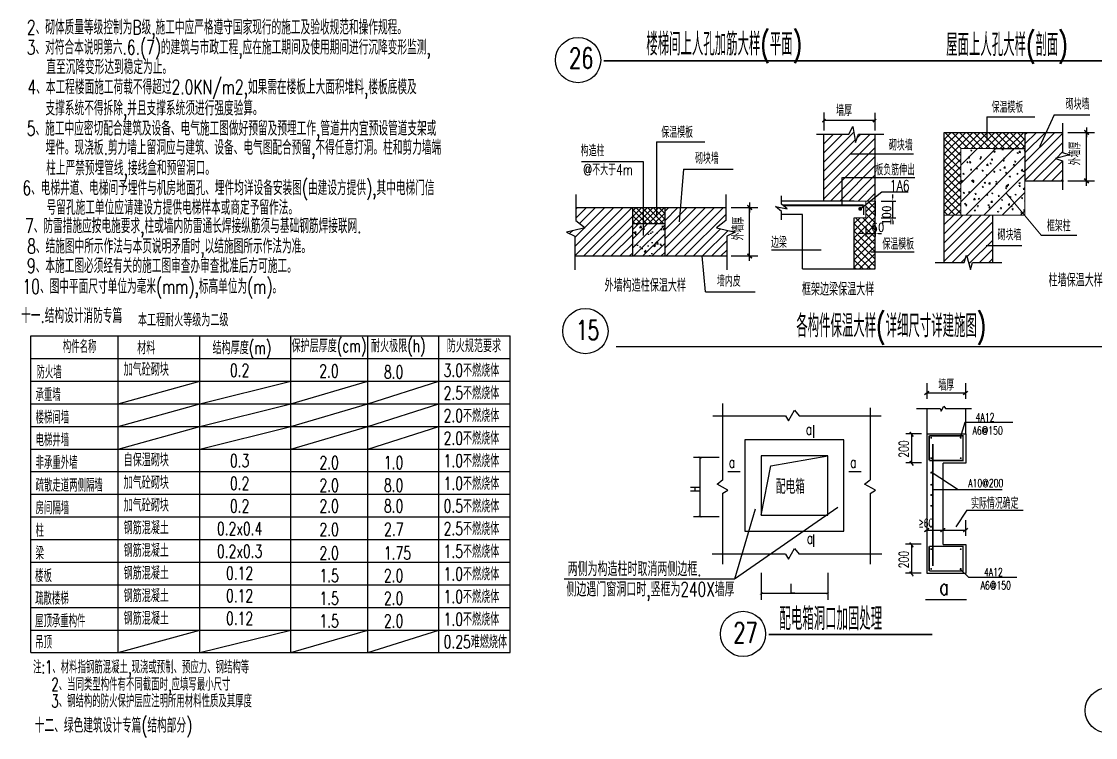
# Model space of a CAD drawing. Header units: inches. Extents: x 18712 to 314639, y 0 to 420500.
# Drawn here: x 77454 to 110687, y 357527 to 379680 of the extents above; entities that cross this region are included whole.
import ezdxf
from ezdxf.enums import TextEntityAlignment as Align
from ezdxf.lldxf.tags import DXFTag

# ---------------------------------------------------------------- set-up
doc = ezdxf.new("R2010")
doc.units = ezdxf.units.IN
doc.header["$LTSCALE"] = 1000
doc.header["$MEASUREMENT"] = 0
doc.layers.get('0').update_dxf_attribs({"true_color": 0xffffff})
for name, color, linetype, true_color in [('61', 7, 'Continuous', 0xffffff), ('COLU', 7, 'Continuous', 0xffffff), ('DIM', 3, 'Continuous', 0x00ff00), ('DOTE', 1, 'DOTE', 0xff0000), ('HATCH', 7, 'Continuous', 0xd6d6d6), ('PUB_TEXT', 7, 'Continuous', 0xffffff), ('TEXT', 7, 'Continuous', 0xffffff), ('THIN', 7, 'Continuous', 0xffffff), ('标高框', 140, 'Continuous', 0x00bfff), ('砼梁', 6, 'Continuous', 0xff00ff)]:
    doc.layers.add(name, color=color, linetype=linetype, true_color=true_color)
doc.styles.add('TSSD_Rein', font='txt.shx', dxfattribs={"height": 0.2, "bigfont": 'gbcbig.shx'})
tags = doc.linetypes.add('DOTE', pattern=[2.42, 2, -0.2, 0.02, -0.2]).pattern_tags.tags
tags[10:11] = [DXFTag(74, 4), DXFTag(75, 0), DXFTag(340, '0'), DXFTag(46, 0.0), DXFTag(50, 0.0), DXFTag(44, 0.0), DXFTag(45, 0.0)]
tags[8:9] = [DXFTag(74, 4), DXFTag(75, 0), DXFTag(340, '0'), DXFTag(46, 0.0), DXFTag(50, 0.0), DXFTag(44, 0.0), DXFTag(45, 0.0)]
tags[6:7] = [DXFTag(74, 4), DXFTag(75, 0), DXFTag(340, '0'), DXFTag(46, 0.0), DXFTag(50, 0.0), DXFTag(44, 0.0), DXFTag(45, 0.0)]
tags[4:5] = [DXFTag(74, 4), DXFTag(75, 0), DXFTag(340, '0'), DXFTag(46, 0.0), DXFTag(50, 0.0), DXFTag(44, 0.0), DXFTag(45, 0.0)]
doc.dimstyles.new('TSSD_100_100$0', dxfattribs={"dimtxt": 300, "dimasz": 100, "dimexe": 100, "dimexo": 250, "dimgap": 100, "dimtad": 1, "dimdec": 0, "dimzin": 0, "dimdsep": 46, "dimtxsty": 'Standard', "dimcen": 0, "dimclrd": 256, "dimclre": 256, "dimclrt": 7, "dimadec": 0, "dimazin": 0, "dimtfac": 1, "dimtdec": 4, "dimtix": 1, "dimtmove": 2, "dimatfit": 3, "dimfxl": 1, "dimtolj": 1, "dimtzin": 0, "dimarcsym": 0})
doc.dimstyles.new('TSSD_1_1', dxfattribs={"dimtxt": 300, "dimasz": 80, "dimexe": 200, "dimexo": 250, "dimgap": 60, "dimtad": 1, "dimdec": 0, "dimzin": 0, "dimdsep": 46, "dimtxsty": 'Standard', "dimblk": 'ARCHTICK', "dimblk1": 'ARCHTICK', "dimblk2": 'ARCHTICK', "dimcen": 0, "dimclrd": 256, "dimclre": 256, "dimclrt": 7, "dimadec": 0, "dimazin": 0, "dimtfac": 1, "dimtdec": 4, "dimtix": 1, "dimtmove": 2, "dimatfit": 3, "dimldrblk": 'ARCHTICK', "dimfxl": 1, "dimtolj": 1, "dimtzin": 0, "dimarcsym": 0})
pattern_1 = [(45, (-6051471.5, -1493074.16), (-141.421356, 141.421356), [])]

# ---------------------------------------------------------------- blocks, each defined once
blk = doc.blocks.new('_DIMX')
at = {"lineweight": -3}
blk.add_line((-150, 0), (150, 0), dxfattribs=at)
at = {"lineweight": -3, "const_width": 50}
blk.add_lwpolyline([(-70, -70), (70, 70)], dxfattribs=at)
blk = doc.blocks.new('_ArchTick')
at = {"color": 0, "linetype": 'ByBlock', "const_width": 0.15}
blk.add_lwpolyline([(-0.5, -0.5), (0.5, 0.5)], dxfattribs=at)
blk = doc.blocks.new('*D85')
at = {"layer": 'Defpoints', "color": 0, "transparency": 16777216}
for p in [(100340, 362876), (102401, 362876), (102401, 361989)]:
    blk.add_point(p, dxfattribs=at)
at = {"layer": 'DIM', "lineweight": -2, "transparency": 16777216}
for p, q in [((100340, 362626), (100340, 361789)), ((102401, 362626), (102401, 361789)), ((100340, 361989), (102401, 361989))]:
    blk.add_line(p, q, dxfattribs=at)
at = {"layer": 'DIM', "lineweight": -2, "transparency": 16777216, "xscale": 80, "yscale": 80, "zscale": 80, "rotation": 180}
blk.add_blockref('_ArchTick', (100340, 361989), dxfattribs=at)
at = {"layer": 'DIM', "lineweight": -2, "transparency": 16777216, "xscale": 80, "yscale": 80, "zscale": 80}
blk.add_blockref('_ArchTick', (102401, 361989), dxfattribs=at)
at = {"layer": 'DIM', "color": 7, "true_color": 0xffffff, "transparency": 16777216, "insert": (101309, 362139), "char_height": 300, "attachment_point": 5}
blk.add_mtext('\\A1;L', dxfattribs=at)
blk = doc.blocks.new('*D86')
at = {"layer": 'Defpoints', "color": 0, "transparency": 16777216}
for p in [(98452, 366185), (99291, 366185), (99291, 364357)]:
    blk.add_point(p, dxfattribs=at)
at = {"layer": 'DIM', "lineweight": -2, "transparency": 16777216}
for p, q in [((99041, 366185), (98252, 366185)), ((98452, 364357), (98452, 366185)), ((99041, 364357), (98252, 364357))]:
    blk.add_line(p, q, dxfattribs=at)
at = {"layer": 'DIM', "lineweight": -2, "transparency": 16777216, "xscale": 80, "yscale": 80, "zscale": 80}
for p, rotation in [((98452, 366185), 90), ((98452, 364357), 270)]:
    blk.add_blockref('_ArchTick', p, dxfattribs=dict(at, rotation=rotation))
at = {"layer": 'DIM', "color": 7, "true_color": 0xffffff, "transparency": 16777216, "insert": (98302, 365210), "char_height": 300, "attachment_point": 5, "rotation": 90}
blk.add_mtext('\\A1;H', dxfattribs=at)
blk = doc.blocks.new('*D106')
at = {"layer": 'Defpoints', "color": 0, "transparency": 16777216}
for p in [(103800, 374124), (104412, 374124), (103800, 373610)]:
    blk.add_point(p, dxfattribs=at)
at = {"layer": 'DIM', "lineweight": -2, "transparency": 16777216}
for p, q in [((104412, 374224), (104412, 374324)), ((104050, 374124), (104512, 374124)), ((104412, 373610), (104412, 374124)), ((104050, 373610), (104512, 373610)), ((104412, 373510), (104412, 373410))]:
    blk.add_line(p, q, dxfattribs=at)
at = {"layer": 'DIM', "transparency": 16777216}
for points in [[(104395, 374224), (104428, 374224), (104412, 374124)], [(104428, 373510), (104395, 373510), (104412, 373610)]]:
    blk.add_solid(points, dxfattribs=at)
at = {"layer": 'DIM', "color": 7, "true_color": 0xffffff, "transparency": 16777216, "insert": (104222, 373683), "char_height": 300, "attachment_point": 5, "rotation": 90}
blk.add_mtext('\\A1;100', dxfattribs=at)
blk = doc.blocks.new('*D107')
at = {"layer": 'Defpoints', "color": 0, "transparency": 16777216}
for p in [(103578, 373610), (103869, 373610), (103869, 373123)]:
    blk.add_point(p, dxfattribs=at)
at = {"layer": 'DIM', "lineweight": -2, "transparency": 16777216}
for p, q in [((103578, 373360), (103578, 373023)), ((103869, 373360), (103869, 373023)), ((103478, 373123), (103378, 373123)), ((103578, 373123), (103869, 373123)), ((103969, 373123), (104069, 373123))]:
    blk.add_line(p, q, dxfattribs=at)
at = {"layer": 'DIM', "transparency": 16777216}
for points in [[(103478, 373107), (103478, 373140), (103578, 373123)], [(103969, 373140), (103969, 373107), (103869, 373123)]]:
    blk.add_solid(points, dxfattribs=at)
at = {"layer": 'DIM', "color": 7, "true_color": 0xffffff, "transparency": 16777216, "insert": (103952, 373313), "char_height": 300, "attachment_point": 5}
blk.add_mtext('\\A1;60', dxfattribs=at)

msp = doc.modelspace()

# ---------------------------------------------------------------- hatches: boundary and pattern name
h = msp.add_hatch()
h.set_pattern_fill('ANSI37', color=256, scale=32258, angle=135, style=0)
h.set_pattern_definition([(45, (-6053883.19, -1493312.82), (-112.2532015, 112.2532015), []), (135, (-6053883.19, -1493312.82), (-112.2532015, -112.2532015), [])])
h.paths.add_polyline_path([(106514.7, 375748.8), (108504.6, 375748.8), (108504.6, 376248.8), (106004.6, 376248.8), (106004.6, 373688.2), (106514.7, 373688.2)], flags=0)
h = msp.add_hatch()
h.set_pattern_fill('ANSI37', color=256, scale=645160, angle=135, style=0)
h.set_pattern_definition([(45, (-92151.5, 226667.86), (-88.38835, 88.38835), []), (135, (-92151.5, 226667.86), (-88.38835, -88.38835), [])])
h.paths.add_polyline_path([(97254.8, 373829.9), (96692.7, 373829.9), (96692.7, 373424.5), (97254.8, 373424.5)], flags=0)
h.paths.add_polyline_path([(96692.7, 373829.9), (96483.5, 373829.9), (96483.5, 373424.5), (96692.7, 373424.5)], flags=0)
h.paths.add_polyline_path([(96692.7, 373924.5), (96357.7, 373924.5), (96357.7, 373424.5), (96483.5, 373424.5), (96483.5, 373829.9), (96692.7, 373829.9)], flags=0)
h.paths.add_polyline_path([(97357.7, 373924.5), (97105.9, 373924.5), (97105.9, 373829.9), (97254.8, 373829.9), (97254.8, 373424.5), (97357.7, 373424.5)], flags=0)
h.paths.add_polyline_path([(97105.9, 373924.5), (96692.7, 373924.5), (96692.7, 373829.9), (97105.9, 373829.9)], flags=0)
h = msp.add_hatch()
h.set_pattern_fill('ANSI37', color=256, scale=32258, angle=135, style=0)
h.set_pattern_definition([(45, (-6254803.6, -1545430.99), (-112.2532015, 112.2532015), []), (135, (-6254803.6, -1545430.99), (-112.2532015, -112.2532015), [])])
h.paths.add_polyline_path([(103868.5, 374124.1), (103717.3, 374124.1), (103578.1, 374013.7), (103578.1, 373609.8), (103222.8, 373609.8), (103222.8, 372024.1), (103868.5, 372024.1)], flags=0)
h = msp.add_hatch()
h.set_pattern_fill('AN31C', color=256, scale=645160, angle=317.5, style=0)
h.set_pattern_definition([(45, (133259.99, 430778.76), (-141.42136, 141.42136), []), (50, (133260, 430778.76), (717.26, -62.752), [75, -825]), (355, (133260, 430778.76), (-138.751, 752.192), [60, -660]), (100.4514, (133319.76, 430773.5), (578.5094, 689.4395), [63.74, -701.142]), (46.1842, (133260, 430978.8), (1067.241, -165.519), [112.5, -1237.5]), (96.6356, (133348.9, 430965), (934.663, 974.118), [95.61, -1051.713]), (351.1842, (133260, 430978.8), (934.662, 974.119), [90, -990]), (21, (133360, 430928.76), (596.907, -402.619), [75, -825]), (326, (133360, 430928.76), (243.315, 725.15), [60, -660]), (71.4514, (133409.7, 430895.2), (840.2226, 322.5305), [63.74, -701.142]), (37.5, (133260, 430778.76), (12.1599, 332.8939), [0, -652, 0, -670, 0, -662.5]), (7.5, (133260, 430778.76), (263.0695, 394.4117), [0, -382, 0, -637, 0, -252.5]), (327.5, (133037, 430778.76), (533.8224, -22.5549), [0, -250, 0, -780, 0, -1035]), (317.5, (132937, 430778.76), (583.1862, 100.105), [0, -325, 0, -518, 0, -735])])
h.paths.add_polyline_path([(97357.7, 373424.5), (96357.7, 373424.5), (96357.7, 372424.5), (97357.7, 372424.5)], flags=0)
at = {"layer": 'HATCH'}
h = msp.add_hatch(dxfattribs=at)
h.set_pattern_fill('METAL', color=256, scale=32258, angle=45, style=0)
h.set_pattern_definition(pattern_1)
h.paths.add_polyline_path([(103868.5, 376191.9), (103352.1, 376191.9), (103261.8, 375935.7), (103178.9, 376433.1), (103050.9, 376191.9), (102270.8, 376191.9), (102270.8, 374124.1), (103222.8, 374124.1), (103701.3, 374124.1), (103701.3, 374041.1), (103868.5, 374205.5)], flags=0)
h = msp.add_hatch(dxfattribs=at)
h.set_pattern_fill('METAL', color=256, scale=32258, angle=45, style=0)
h.set_pattern_definition(pattern_1)
h.paths.add_polyline_path([(109667.7, 375368.8), (109447.7, 375438.8), (109887.7, 375558.8), (109667.7, 375628.8), (109667.7, 376248.8), (108504.6, 376248.8), (108504.6, 374748.8), (109667.7, 374748.8)], flags=0)
h = msp.add_hatch(dxfattribs=at)
h.set_pattern_fill('ARMOREDW', color=256, scale=32258, angle=45, style=0)
h.set_pattern_definition([(50, (-6053883.2, -1493312.82), (358.630091, -31.376067), [37.5, -412.5]), (355, (-6053883.2, -1493312.82), (-69.375667, 376.096067), [30, -330]), (100.4514, (-6053853.3, -1493315.44), (289.25469, 344.719771), [31.870095, -350.571056]), (46.1842, (-6053883.2, -1493212.8), (533.620524, -82.759507), [56.25, -618.75]), (96.6356, (-6053838.7, -1493219.7), (467.331353, 487.058935), [47.805144, -525.8565]), (351.1842, (-6053883.2, -1493212.8), (467.330973, 487.0593), [45, -495]), (21, (-6053833.2, -1493237.82), (298.453526, -201.309445), [37.5, -412.5]), (326, (-6053833.2, -1493237.82), (121.657666, 362.575023), [30, -330]), (71.4514, (-6053808.3, -1493254.6), (420.111314, 161.265248), [31.870095, -350.571056]), (45, (-6053883.2, -1493312.82), (-282.842712, 282.842712), [])])
h.paths.add_polyline_path([(108504.6, 375748.8), (106514.7, 375748.8), (106514.7, 373688.2), (108504.6, 373688.2)], flags=0)
h = msp.add_hatch(dxfattribs=at)
h.set_pattern_fill('METAL', color=256, scale=32258, angle=45, style=0)
h.set_pattern_definition(pattern_1)
h.paths.add_polyline_path([(96357.7, 373924.5), (94607.2, 373924.5), (94607.2, 373519.9), (94896.4, 373294.8), (94317.9, 373166.1), (94575.1, 373037.5), (94575.1, 372424.5), (96357.7, 372424.5)], flags=0)
h = msp.add_hatch(dxfattribs=at)
h.set_pattern_fill('METAL', color=256, scale=32258, angle=45, style=0)
h.set_pattern_definition(pattern_1)
h.paths.add_polyline_path([(99276.7, 373037.5), (99533.8, 373166.1), (98955.3, 373294.8), (99244.5, 373519.9), (99244.5, 373924.5), (97357.7, 373924.5), (97357.7, 372424.5), (99276.7, 372424.5)], flags=0)
h = msp.add_hatch(dxfattribs=at)
h.set_pattern_fill('METAL', color=256, scale=32258, angle=45, style=0)
h.set_pattern_definition(pattern_1)
h.paths.add_polyline_path([(107504.6, 373688.2), (106514.7, 373688.2), (106004.6, 373688.2), (106004.6, 372226.4), (106624.6, 372226.4), (106694.6, 372446.4), (106814.6, 372006.4), (106884.6, 372226.4), (107504.6, 372226.4)], flags=0)

# ---------------------------------------------------------------- linework, layer by layer
at = {"lineweight": -3}
for p, q in [((102276.5, 376859.1), (102276.5, 376305.9)), ((103868.5, 376615.9), (102276.5, 376615.9)), ((103868.5, 376306.8), (103868.5, 376854.9)), ((107322.6, 376730.6), (107322.6, 375978.1)), ((107322.6, 376730.6), (108813.7, 376730.6)), ((109406.4, 376788.1), (108950, 375803.4)), ((109406.4, 376788.1), (110509.7, 376788.1)), ((102049.8, 376191.9), (103050.9, 376191.9)), ((102270.8, 376191.9), (102270.8, 374124.1)), ((103050.9, 376191.9), (103178.9, 376433.1)), ((103178.9, 376433.1), (103261.8, 375935.7)), ((103261.8, 375935.7), (103352.1, 376191.9)), ((103352.1, 376191.9), (104133.2, 376191.9)), ((103868.5, 372024.1), (103868.5, 376191.9)), ((106004.6, 376248.8), (109667.7, 376248.8)), ((106004.6, 372226.4), (106004.6, 376248.8)), ((108504.6, 376248.8), (108504.6, 374748.8)), ((109832.8, 376248.8), (110658.6, 376248.8)), ((110408.6, 376249.8), (110408.6, 376250.8)), ((110408.6, 374748.8), (110408.6, 376248.8)), ((97105.9, 375955.8), (97105.9, 373653.7)), ((97105.9, 375955.8), (98596.9, 375955.8)), ((103095.6, 375585.8), (105055.8, 375585.8)), ((107504.6, 375748.8), (108504.6, 375748.8)), ((94777.1, 375349.4), (96692.7, 375349.4)), ((96692.7, 375349.4), (96692.7, 373057.5)), ((97937.5, 375111.1), (97803.1, 373479.1)), ((97937.5, 375111.1), (99476.3, 375111.1)), ((102848.9, 373988), (102848.9, 374854.5)), ((102855.3, 374852), (105100.4, 374852)), ((108504.6, 374748.8), (109699.9, 374748.8)), ((109832.8, 374748.8), (110658.6, 374748.8)), ((110408.6, 374747.8), (110408.6, 374746.8)), ((100968.1, 374027.7), (100968.1, 374281.1)), ((103433.8, 373899.3), (104071.1, 374404.6)), ((104071.1, 374404.6), (104888.1, 374404.6)), ((94607.2, 373924.5), (99244.5, 373924.5)), ((96357.7, 373924.5), (96357.7, 372424.5)), ((97357.7, 373924.5), (97357.7, 372424.5)), ((99409.6, 373924.5), (100235.4, 373924.5)), ((99985.4, 373925.5), (99985.4, 373926.5)), ((99985.4, 372424.5), (99985.4, 373924.5)), ((103222.8, 374124.1), (100968.1, 374124.1)), ((100968.1, 373545.9), (100968.1, 373803.5)), ((101615.5, 373704.1), (100968.1, 373704.1)), ((101615.5, 372024.1), (101615.5, 373704.1)), ((103222.8, 372024.1), (103222.8, 373609.8)), ((107504.6, 372226.4), (107504.6, 373688.2)), ((96357.7, 373424.5), (97357.7, 373424.5)), ((109005.4, 373071.3), (110108.6, 373071.3)), ((102197.5, 372609.5), (100661.1, 372609.5)), ((103731.8, 372557.5), (105076.2, 372557.5)), ((107298.7, 372746.9), (108402, 372746.9)), ((94575.1, 372424.5), (99276.7, 372424.5)), ((98614.9, 371315.5), (98516.3, 372424.5)), ((99409.6, 372424.5), (100235.4, 372424.5)), ((99985.4, 372423.5), (99985.4, 372422.5)), ((101615.5, 372024.1), (103868.5, 372024.1)), ((98614.9, 371315.5), (100153.7, 371315.5))]:
    msp.add_line(p, q, dxfattribs=at)
at = {"color": 7, "lineweight": -3, "true_color": 0xffffff}
for p, q in [((105473.9, 368010.1), (105473.9, 368494.8)), ((106673.9, 368010.1), (106673.9, 368494.8)), ((105464.3, 368185.8), (106664.3, 368185.8)), ((99155.4, 365501.6), (99155.4, 367860)), ((101190.2, 367319.4), (101370.5, 367654.1)), ((101370.5, 367654.1), (101512.2, 367473.9)), ((103714.4, 367731.3), (103714.4, 365499.8)), ((105473.9, 366919), (105473.9, 367707.2)), ((106673.9, 366919), (106673.9, 367707.2)), ((98846.4, 367473.9), (101091.9, 367473.9)), ((101091.9, 367473.9), (101190.2, 367319.4)), ((101512.2, 367473.9), (104049.2, 367473.9)), ((106638.5, 367270), (106502.1, 366799.6)), ((108123.9, 367270), (106638.5, 367270)), ((105303.2, 366919), (104818.5, 366919)), ((105001.2, 366023), (105001.2, 366919)), ((105473.9, 366019), (105473.9, 366919)), ((105473.9, 366919), (106673.9, 366919)), ((106673.9, 366919), (106673.9, 366019)), ((100645.1, 365933.2), (102400.8, 366238.2)), ((100340.3, 364410.4), (100645.1, 365933.2)), ((105303.2, 366023), (104818.5, 366023)), ((105473.9, 363496.9), (105473.9, 366019)), ((105973.9, 363496.9), (105973.9, 366019)), ((106673.9, 366019), (105973.9, 366019)), ((106433.2, 365188.5), (105606.4, 365739.3)), ((98978.9, 365362.8), (99159.1, 365504.5)), ((99313.5, 365182.5), (98978.9, 365362.8)), ((103540.1, 365362.8), (103714.4, 365499.8)), ((103874.8, 365182.5), (103540.1, 365362.8)), ((99155.4, 365081.9), (99313.5, 365182.5)), ((99155.4, 362891.5), (99155.4, 365081.9)), ((103714.4, 365080.4), (103874.8, 365182.5)), ((103714.4, 365080.4), (103714.4, 362891.5)), ((107803.3, 365193.2), (105648.7, 365193.2)), ((105473.9, 363769.4), (105473.9, 364254)), ((105970.8, 363769.4), (105970.8, 364254)), ((106673.9, 363769.4), (106673.9, 364254)), ((105473.9, 363939), (106673.9, 363939)), ((101190.2, 363044.1), (101370.5, 363378.8)), ((101370.5, 363378.8), (101512.2, 363198.6)), ((105288.5, 363511.6), (104803.8, 363511.6)), ((105001.2, 362600.9), (105001.2, 363496.9)), ((105473.9, 362596.9), (105473.9, 363496.9)), ((105973.9, 363496.9), (106673.9, 363496.9)), ((106673.9, 363496.9), (106673.9, 362596.9)), ((101090.7, 363200.4), (98820.6, 363200.4)), ((101090.7, 363200.4), (101190.2, 363044.1)), ((104075, 363200.4), (101510.8, 363200.4)), ((105288.5, 362615.6), (104803.8, 362615.6)), ((106673.9, 362596.9), (105473.9, 362596.9)), ((106766, 362480.1), (106493.4, 362749.8)), ((108251.4, 362480.1), (106766, 362480.1))]:
    msp.add_line(p, q, dxfattribs=at)
at = {"color": 2, "lineweight": -3, "true_color": 0xffff00}
for p in [(102718, 364639.3), (100159.4, 364593.1)]:
    msp.add_line(p, (99519.7, 362429.4), dxfattribs=at)
at = {"lineweight": -3}
for points, const_width in [([(95472.2, 378465.6), (114534.3, 378465.6)], 50), ([(102231.6, 376565.9), (102331.6, 376665.9)], 45), ([(103798.6, 376565.9), (103898.6, 376665.9)], 45), ([(103515.4, 373987.8), (101017.3, 373987.8)], 60), ([(103515.4, 373987.8), (103515.4, 373689.9)], 45)]:
    msp.add_lwpolyline(points, dxfattribs=dict(at, const_width=const_width))
for points in [[(94607.2, 374329.1), (94607.2, 373519.9), (94896.4, 373294.8), (94317.9, 373166.1), (94575.1, 373037.5), (94575.1, 371995)], [(99244.5, 374329.1), (99244.5, 373519.9), (98955.3, 373294.8), (99533.8, 373166.1), (99276.7, 373037.5), (99276.7, 371995)], [(100968.1, 373803.5), (100789.2, 373951.6), (101142.8, 373885.7), (100968.1, 374027.7)]]:
    msp.add_lwpolyline(points, dxfattribs=at)
at = {"lineweight": -3, "const_width": 60}
msp.add_lwpolyline([(103375.2, 373883.4, 1), (103435.2, 373883.4, 1)], format="xyb", close=True, dxfattribs=at)
at = {"lineweight": -3, "ltscale": 0.001}
msp.add_lwpolyline([(95851.3, 369629.2), (117665.6, 369629.2)], dxfattribs=at)
at = {"color": 7, "lineweight": -3, "true_color": 0xffffff, "const_width": 45}
for points in [[(105537, 368240.4), (105391.6, 368131.3)], [(106737.2, 368240.4), (106591.7, 368131.3)], [(101969, 367191.2), (101969, 366797.6)], [(104940.6, 366982.3), (105049.7, 366836.8)], [(105540.8, 366860.6), (105540.8, 366098.2)], [(105540.8, 366860.6), (106588.3, 366860.6), (106588.3, 366098.2), (105540.8, 366098.2)], [(105652.7, 366606.5), (105652.7, 362835.2)], [(104940.6, 366086.2), (105049.7, 365940.7)], [(99694.9, 365750.7), (99301.3, 365750.7)], [(103441.6, 365750.7), (103048.1, 365750.7)], [(105537, 363999.6), (105391.6, 363890.5)], [(106034.1, 363999.6), (105888.6, 363890.5)], [(106737.2, 363999.6), (106591.7, 363890.5)], [(101969, 363816.7), (101969, 363423.1)], [(104940.6, 363560.2), (105049.7, 363414.7)], [(105540.8, 363438.5), (106588.3, 363438.5), (106588.3, 362676.1), (105540.8, 362676.1)], [(105540.8, 363438.5), (105540.8, 362676.1)], [(104940.6, 362664), (105049.7, 362518.6)], [(105423.8, 361788.6), (106697.1, 361788.6)], [(100575.1, 360713.4), (105637, 360713.4)]]:
    msp.add_lwpolyline(points, dxfattribs=at)
at = {"color": 7, "lineweight": -3, "true_color": 0xffffff}
msp.add_lwpolyline([(105149.1, 367707.2), (105876.5, 367707.2), (105912.8, 367622.4), (105997.7, 367779.9), (106046.2, 367707.2), (106846.3, 367707.2)], dxfattribs=at)
for points in [[(99840.3, 366738.2), (99840.3, 363910.4), (102900.8, 363910.4), (102900.8, 366738.2)], [(100340.3, 366238.2), (100340.3, 364410.4), (102400.8, 364410.4), (102400.8, 366238.2)]]:
    msp.add_lwpolyline(points, close=True, dxfattribs=at)
at = {"color": 7, "lineweight": -3, "true_color": 0xffffff, "const_width": 30}
for points in [[(105586.8, 366799.6, 1), (105616.8, 366799.6, 1)], [(106502.1, 366799.6, 1), (106532.1, 366799.6, 1)], [(105586.8, 366169.3, 1), (105616.8, 366169.3, 1)], [(106502.1, 366169.3, 1), (106532.1, 366169.3, 1)], [(105586.8, 365722.1, 1), (105616.8, 365722.1, 1)], [(105586.8, 365346, 1), (105616.8, 365346, 1)], [(105586.8, 365030.8, 1), (105616.8, 365030.8, 1)], [(105586.8, 364695.4, 1), (105616.8, 364695.4, 1)], [(105586.8, 363353.6, 1), (105616.8, 363353.6, 1)], [(106502.1, 363353.6, 1), (106532.1, 363353.6, 1)], [(105586.8, 362743.7, 1), (105616.8, 362743.7, 1)], [(106502.1, 362743.7, 1), (106532.1, 362743.7, 1)]]:
    msp.add_lwpolyline(points, format="xyb", close=True, dxfattribs=at)
at = {"lineweight": -3}
for centre in [(94676.6, 378484.7), (94903.6, 370100.1), (99779.5, 360732.5), (111066.9, 358363.4)]:
    msp.add_circle(centre, 700, dxfattribs=at)
at = {"layer": 'COLU', "lineweight": -3}
for p, q in [((80441, 367852.7), (82978, 368552.7)), ((82978, 367852.7), (85792.5, 368552.7)), ((85792.5, 367852.7), (88167.2, 368552.7)), ((88167.2, 367852.7), (90371.1, 368552.7)), ((80441, 367152.7), (82978, 367852.7)), ((82978, 367152.7), (85792.5, 367852.7)), ((85792.5, 367152.7), (88167.2, 367852.7)), ((88167.2, 367152.7), (90371.1, 367852.7)), ((80441, 366452.7), (82978, 367152.7)), ((82978, 366452.7), (85792.5, 367152.7)), ((85792.5, 366452.7), (88167.2, 367152.7)), ((88167.2, 366452.7), (90371.1, 367152.7)), ((80441, 360152.7), (82978, 360852.7)), ((82978, 360152.7), (85792.5, 360852.7)), ((85792.5, 360152.7), (88167.2, 360852.7)), ((88167.2, 360152.7), (90371.1, 360852.7))]:
    msp.add_line(p, q, dxfattribs=at)
at = {"layer": 'COLU', "color": 7, "lineweight": -3, "true_color": 0xffffff}
msp.add_line((99519.7, 362429.4), (94247.1, 362429.4), dxfattribs=at)
at = {"layer": 'DOTE', "lineweight": -3}
msp.add_line((103868.5, 374124.1), (103868.5, 373657.9), dxfattribs=at)
at = {"layer": 'TEXT', "lineweight": -3}
for q in [(106368.1, 364045.5), (108448, 364561.9)]:
    msp.add_line((106705.2, 364561.9), q, dxfattribs=at)
at = {"layer": 'THIN', "lineweight": -3}
for points in [[(109667.7, 376528.8), (109667.7, 375628.8), (109887.7, 375558.8), (109447.7, 375438.8), (109667.7, 375368.8), (109667.7, 374468.8)], [(105724.6, 372226.4), (106624.6, 372226.4), (106694.6, 372446.4), (106814.6, 372006.4), (106884.6, 372226.4), (107784.6, 372226.4)]]:
    msp.add_lwpolyline(points, dxfattribs=at)
at = {"layer": '标高框', "lineweight": -3, "ltscale": 3000}
for p, q in [((77748.5, 360152.7), (77748.5, 369952.7)), ((77748.5, 369952.7), (92575, 369952.7)), ((80441, 360152.7), (80441, 369952.7)), ((82978, 360852.7), (82978, 369952.7)), ((82978, 360152.7), (82978, 369952.7)), ((85792.5, 360152.7), (85792.5, 369952.7)), ((88167.2, 360152.7), (88167.2, 369952.7)), ((90371.1, 360152.7), (90371.1, 369952.7)), ((92575, 360152.7), (92575, 369952.7)), ((77748.5, 369252.7), (92575, 369252.7)), ((77748.5, 369252.7), (92575, 369252.7)), ((77748.5, 369252.7), (92575, 369252.7)), ((77748.5, 369252.7), (92575, 369252.7)), ((77748.5, 369252.7), (92575, 369252.7)), ((77748.5, 369252.7), (92575, 369252.7)), ((77748.5, 369252.7), (92575, 369252.7)), ((77748.5, 368552.7), (92575, 368552.7)), ((77748.5, 367852.7), (92575, 367852.7)), ((77748.5, 367152.7), (92575, 367152.7)), ((77748.5, 366452.7), (92575, 366452.7)), ((77748.5, 365752.7), (92575, 365752.7)), ((77748.5, 365052.7), (92575, 365052.7)), ((77748.5, 364352.7), (92575, 364352.7)), ((77748.5, 363652.7), (92575, 363652.7)), ((77748.5, 362952.7), (92575, 362952.7)), ((77748.5, 362952.7), (92575, 362952.7)), ((85792.5, 362952.7), (92575, 362952.7)), ((77748.5, 362252.7), (85792.5, 362252.7)), ((77748.5, 362252.7), (85792.5, 362252.7)), ((77748.5, 362252.7), (92575, 362252.7)), ((77748.5, 362252.7), (92575, 362252.7)), ((77748.5, 362252.7), (85792.5, 362252.7)), ((77748.5, 362252.7), (85792.5, 362252.7)), ((85792.5, 362252.7), (92575, 362252.7)), ((77748.5, 361552.7), (92575, 361552.7)), ((77748.5, 360852.7), (92575, 360852.7)), ((77748.5, 360152.7), (92575, 360152.7))]:
    msp.add_line(p, q, dxfattribs=at)
at = {"layer": '砼梁', "lineweight": 18}
for p, q in [((107504.6, 375748.8), (106514.7, 375748.8)), ((106514.7, 375748.8), (106514.7, 373688.2)), ((108504.6, 373688.2), (108504.6, 374748.8)), ((109005.4, 373071.3), (107922.7, 374363.4)), ((103222.8, 374124.1), (103578.1, 374124.1)), ((103578.1, 374124.1), (103578.1, 373609.8)), ((103578.1, 374124.1), (103868.5, 374124.1)), ((103578.1, 373609.8), (103222.8, 373609.8)), ((106514.7, 373688.2), (106004.6, 373688.2)), ((106514.7, 373688.2), (108504.6, 373688.2))]:
    msp.add_line(p, q, dxfattribs=at)
msp.add_lwpolyline([(106514.7, 375748.8), (108504.6, 375748.8), (108504.6, 373688.2), (106514.7, 373688.2)], close=True, dxfattribs=at)

# ---------------------------------------------------------------- block references
for p, rotation in [((110408.6, 376248.8), 270), ((110408.6, 374748.8), 90), ((99985.4, 373924.5), 270), ((99985.4, 372424.5), 90)]:
    msp.add_blockref('_DIMX', p, dxfattribs=dict(rotation=rotation))

# ---------------------------------------------------------------- texts
at = {"color": 1, "true_color": 0xff0000, "style": 'TSSD_Rein', "width": 0.7}
for s, p in [('楼梯间上人孔加筋大样(平面)', (96787.7, 378627.2)), ('屋面上人孔大样(剖面)', (106064.9, 378606.6)), ('各构件保温大样(详细尺寸详建施图)', (101428.5, 369911.8)), ('配电箱洞口加固处理', (100909, 360849.5))]:
    msp.add_text(s, height=700, dxfattribs=at).set_placement(p)
at = {"style": 'TSSD_Rein', "width": 0.7}
for s, height, p in [('26', 630, (94396.1, 378231.4)), ('保温模板', 350, (107469.2, 376854.1)), ('砌块墙', 350, (109764.7, 376949.6)), ('墙厚', 350, (102661, 376752.6)), ('保温模板', 350, (97252.5, 376079.3)), ('构造柱', 350, (94757.7, 375510.8)), ('砌块墙', 350, (98295.8, 375272.6)), ('@不大于4m', 350, (94831.6, 374920.2)), ('框架柱', 350, (109182.2, 373188.3)), ('砌块墙', 350, (107657, 372908.3)), ('边梁', 350, (100648.4, 372673.4)), ('保温模板', 350, (104092, 372622.8)), ('柱墙保温大样', 400, (109231.5, 371477.8)), ('外墙构造柱保温大样', 400, (95495.7, 371316.4)), ('墙内皮', 350, (98973.2, 371476.9)), ('框架边梁保温大样', 400, (101601.3, 371200.1)), ('15', 600, (94613, 369827.6)), ('4A12', 250, (106976.4, 367308.6)), ('A6@150', 250, (106880.4, 366899.5)), ('A10@200', 250, (106747.4, 365273.8)), ('≥60', 250, (105207.1, 364039.1)), ('两侧为构造柱时取消两侧边框.', 441, (94351.8, 362520.1)), ('4A12', 250, (107235, 362518.7)), ('侧边遇门窗洞口时,竖框为240X墙厚', 441, (94315.3, 361891)), ('A6@150', 250, (107132.9, 362109.6)), ('27', 630, (99477, 360457.2))]:
    msp.add_text(s, height=height, dxfattribs=at).set_placement(p)
for p in [(110222.1, 375231.3), (99798.8, 372907)]:
    msp.add_text('外墙厚', height=350, rotation=90, dxfattribs=at).set_placement(p)
at = {"color": 7, "true_color": 0xffffff, "style": 'TSSD_Rein', "width": 0.7}
for s, height, p in [('a', 350, (101722.1, 366893.8)), ('a', 350, (99342.8, 365869.3)), ('a', 350, (103089.6, 365869.3)), ('配电箱', 450, (100797.7, 365064.5)), ('a', 350, (101749.6, 363519.3)), ('a', 500, (105859, 361933.6))]:
    msp.add_text(s, height=height, dxfattribs=at).set_placement(p)
for p in [(104904.3, 366182.1), (104904.3, 362760)]:
    msp.add_text('200', height=300, rotation=90, dxfattribs=at).set_placement(p)
at = {"color": 0, "style": 'TSSD_Rein', "width": 0.7}
msp.add_text('十二、绿色建筑设计专篇(结构部分)', height=450, dxfattribs=at).set_placement((77870.2, 357676.6))
at = {"layer": '61', "style": 'TSSD_Rein', "width": 0.7}
msp.add_text('砌块墙', height=350, dxfattribs=at).set_placement((104293.4, 375682.9))
msp.add_text('板负筋伸出', height=350, dxfattribs=at).set_placement((105099.3, 374920.7), align=Align.RIGHT)
msp.add_text('1A6', height=350, dxfattribs=at).set_placement((104627, 374599.8), align=Align.MIDDLE_CENTER)
at = {"layer": 'PUB_TEXT', "color": 7, "true_color": 0xffffff, "style": 'TSSD_Rein', "width": 0.7}
for s, p in [('墙厚', (105825.8, 368259.5)), ('实际情况确定', (106837.3, 364603.2))]:
    msp.add_text(s, height=350.08, dxfattribs=at).set_placement(p)
at = {"layer": 'TEXT', "color": 0, "style": 'TSSD_Rein', "width": 0.7}
for s, p in [('2、砌体质量等级控制为B级,施工中应严格遵守国家现行的施工及验收规范和操作规程。', (77621.9, 379275.4)), ('3、对符合本说明第六.6.(7)的建筑与市政工程,应在施工期间及使用期间进行沉降变形监测,', (77617.3, 378656.1)), ('直至沉降变形达到稳定为止。', (78224.2, 378046.2)), ('4、本工程楼面施工荷载不得超过2.0KN/m2,如果需在楼板上大面积堆料,楼板底模及', (77638.9, 377427.7)), ('支撑系统不得拆除,并且支撑系统须进行强度验算。', (78197.6, 376771.7)), ('5、施工中应密切配合建筑及设备、电气施工图做好预留及预埋工作,管道井内宜预设管道支架或', (77618.4, 376146.4)), ('埋件。现浇板.剪力墙上留洞应与建筑、设备、电气图配合预留,不得任意打洞。柱和剪力墙端', (78199.4, 375554.7)), ('柱上严禁预埋管线,接线盒和预留洞口。', (78219, 374922.5)), ('6、电梯井道、电梯间予埋件与机房地面孔、埋件均详设备安装图(由建设方提供),其中电梯门信', (77481.7, 374304.6)), ('号留孔施工单位应请建设方提供电梯样本或商定予留作法。', (78232, 373700.1)), ('7、防雷措施应按电施要求,柱或墙内防雷通长焊接纵筋须与基础钢筋焊接联网.', (77563.4, 373129.9)), ('8、结施图中所示作法与本页说明矛盾时,以结施图所示作法为准。', (77629.9, 372501.3)), ('9、本施工图必须经有关的施工图审查办审查批准后方可施工。', (77624.3, 371895.1)), ('10、图中平面尺寸单位为毫米(mm),标高单位为(m)。', (77486.4, 371256.9)), ('十一.结构设计消防专篇', (77441.9, 370351.2))]:
    msp.add_text(s, height=450, dxfattribs=at).set_placement(p)
at = {"layer": 'TEXT', "color": 6, "true_color": 0xff00ff, "style": 'TSSD_Rein', "width": 0.7}
for s, p in [('本工程耐火等级为二级', (82458.2, 370445.5)), ('材料', (81316, 369585.1)), ('结构厚度(m)', (84274.5, 369585.1))]:
    msp.add_text(s, height=400, dxfattribs=at).set_placement(p, align=Align.MIDDLE_CENTER)
at = {"layer": 'TEXT', "style": 'TSSD_Rein', "width": 0.65}
for s, p in [('构件名称', (78734.1, 369420.2)), ('注:1、材料指钢筋混凝土,现浇或预制、预应力、钢结构等', (77814.2, 359506.9)), ('2、当同类型构件有不同截面时,应填写最小尺寸', (78384, 358974.7)), ('3、钢结构的防火保护层应注明所用材料性质及其厚度', (78384, 358458.9))]:
    msp.add_text(s, height=400, dxfattribs=at).set_placement(p)
at = {"layer": 'TEXT', "color": 6, "true_color": 0xff00ff, "style": 'TSSD_Rein', "width": 0.7}
for p in [(86674.8, 362332.4), (86674.8, 361632.4), (86674.8, 360932.4)]:
    msp.add_text('1.5', height=400, dxfattribs=at).set_placement(p)
at = {"layer": '标高框', "color": 6, "true_color": 0xff00ff, "style": 'TSSD_Rein', "width": 0.7}
for s, p in [('保护层厚度(cm)', (85810.8, 369445.8)), ('耐火极限(h)', (88268.7, 369445.8)), ('防火规范要求', (90613.3, 369445.8)), ('2.0', (86667.4, 368669.1)), ('8.0', (88667.4, 368632.4)), ('3.0不燃烧体', (90517.3, 368687.5)), ('2.5不燃烧体', (90517.3, 367987.5)), ('2.0不燃烧体', (90517.3, 367287.5)), ('2.0不燃烧体', (90517.3, 366587.5)), ('2.0', (86674.8, 365832.4)), ('1.0', (88667.4, 365832.4)), ('1.0不燃烧体', (90517.3, 365887.5)), ('1.0不燃烧体', (90517.3, 365187.5)), ('2.0', (86674.8, 365132.4)), ('8.0', (88667.4, 365132.4)), ('0.5不燃烧体', (90517.3, 364487.5)), ('2.0', (86674.8, 364490.4)), ('8.0', (88667.4, 364490.4)), ('2.5不燃烧体', (90517.3, 363787.5)), ('2.0', (86674.8, 363761.9)), ('2.7', (88674.7, 363769.3)), ('2.0', (86674.8, 363032.4)), ('1.75', (88667.4, 363032.4)), ('1.5不燃烧体', (90517.3, 363087.5)), ('2.0', (88667.4, 362332.4)), ('1.0不燃烧体', (90517.3, 362387.5)), ('2.0', (88667.4, 361632.4)), ('1.0不燃烧体', (90517.3, 361687.5)), ('2.0', (88667.4, 360932.4)), ('1.0不燃烧体', (90517.3, 360987.5)), ('0.25难燃烧体', (90517.3, 360287.5))]:
    msp.add_text(s, height=400, dxfattribs=at).set_placement(p)
at = {"layer": '标高框', "style": 'TSSD_Rein', "width": 0.65}
for s, p in [('防火墙', (77918.5, 368632.9)), ('承重墙', (77890.3, 367932.9)), ('楼梯间墙', (77890.3, 367232.9)), ('电梯井墙', (77890.3, 366532.9)), ('非承重外墙', (77890.3, 365832.9)), ('疏散走道两侧隔墙', (77890.3, 365132.9)), ('房间隔墙', (77890.3, 364432.9)), ('柱', (77890.3, 363732.9)), ('梁', (77890.3, 363032.9)), ('楼板', (77876, 362332.9)), ('疏散楼梯', (77876, 361632.9)), ('屋顶承重构件', (77876, 360932.9)), ('吊顶', (77876, 360275.2))]:
    msp.add_text(s, height=400, dxfattribs=at).set_placement(p)
at = {"layer": '标高框', "color": 6, "true_color": 0xff00ff, "style": 'TSSD_Rein', "width": 0.7}
for s, p in [('加气砼砌块', (81316, 368914.5)), ('0.2', (84203.5, 368888.7)), ('自保温砌块', (81316, 366114.5)), ('0.3', (84203.5, 366088.7)), ('加气砼砌块', (81316, 365414.5)), ('0.2', (84203.5, 365388.7)), ('加气砼砌块', (81316, 364714.5)), ('0.2', (84203.5, 364688.7)), ('钢筋混凝土', (81316, 364014.5)), ('0.2x0.4', (84203.5, 363988.7)), ('钢筋混凝土', (81316, 363314.5)), ('0.2x0.3', (84203.5, 363288.7)), ('钢筋混凝土', (81316, 362614.5)), ('0.12', (84203.5, 362611)), ('钢筋混凝土', (81316, 361914.5)), ('0.12', (84203.5, 361911)), ('钢筋混凝土', (81316, 361214.5)), ('0.12', (84203.5, 361211))]:
    msp.add_text(s, height=400, dxfattribs=at).set_placement(p, align=Align.MIDDLE_CENTER)

# ---------------------------------------------------------------- dimensions: what is measured, and where the dimension line sits
at = {"layer": 'DIM'}
for base, p1, p2, angle, text, dimstyle, picture, middle in [((104411.7, 374124.1), (103800.3, 373609.8), (103800.3, 374124.1), 270, '100', 'TSSD_100_100$0', '*D106', (104221.7, 373683.4)), ((103868.5, 373123.2), (103578.1, 373609.8), (103868.5, 373609.8), 180, '60', 'TSSD_100_100$0', '*D107', (103952.4, 373313.2)), ((98452.4, 366184.6), (99291.4, 364356.8), (99291.4, 366184.6), 90, 'H', 'TSSD_1_1', '*D86', (98302.4, 365209.5)), ((102400.8, 361988.8), (100340.3, 362875.7), (102400.8, 362875.7), 180, 'L', 'TSSD_1_1', '*D85', (101309.3, 362138.8))]:
    dim = msp.add_linear_dim(base=base, p1=p1, p2=p2, angle=angle, text=text, dimstyle=dimstyle, override={"dimscale": 1, "dimlfac": 1}, dxfattribs=at)
    dim.commit()
    dim.dimension.update_dxf_attribs({"geometry": picture, "text_midpoint": middle, "dimtype": 160})

doc.saveas('drawing.dxf')
